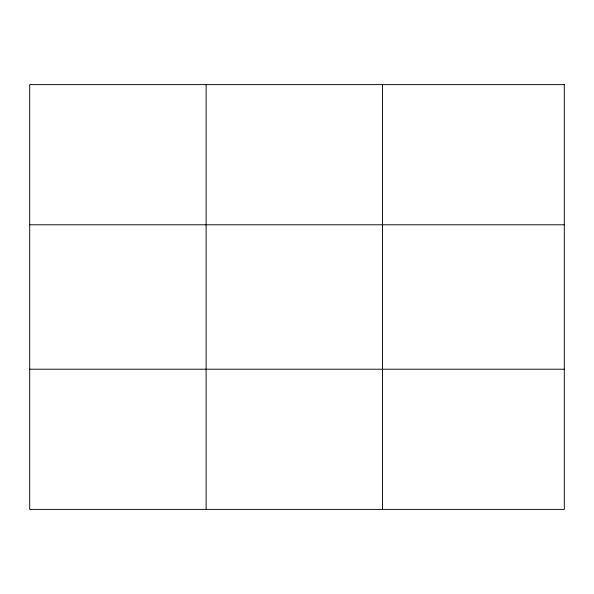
<?xml version="1.0" encoding="UTF-8"?>
<svg xmlns="http://www.w3.org/2000/svg" width="594" height="594" viewBox="0 0 594 594"><rect width="100%" height="100%" fill="white"/><g stroke="black" fill="none" stroke-linecap="round" stroke-linejoin="round"><path stroke-width="0.89" d="M206.118 84.608L206.118 509.392M382.536 84.608L382.536 509.392M29.7 224.784L564.3 224.784M29.7 369.216L564.3 369.216M564.3 84.608L564.3 509.392L29.7 509.392L29.7 84.608L564.3 84.608"/></g></svg>
